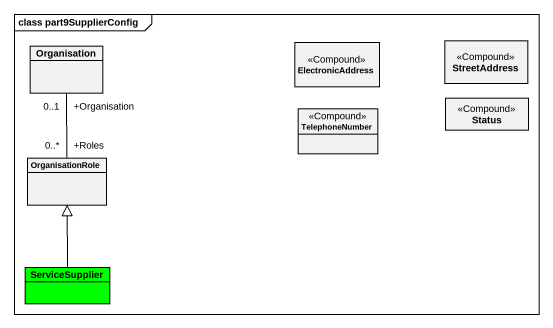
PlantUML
@startuml
mainframe class part9SupplierConfig
hide circle
hide empty members
class Organisation
class ElectronicAddress <<Compound>>
class StreetAddress <<Compound>>
class TelephoneNumber <<Compound>>
class Status <<Compound>>
class OrganisationRole
class ServiceSupplier #00FF00
OrganisationRole "+Roles\n0..*" -up- "+Organisation\n0..1" Organisation
ServiceSupplier -up-|> OrganisationRole
@enduml
